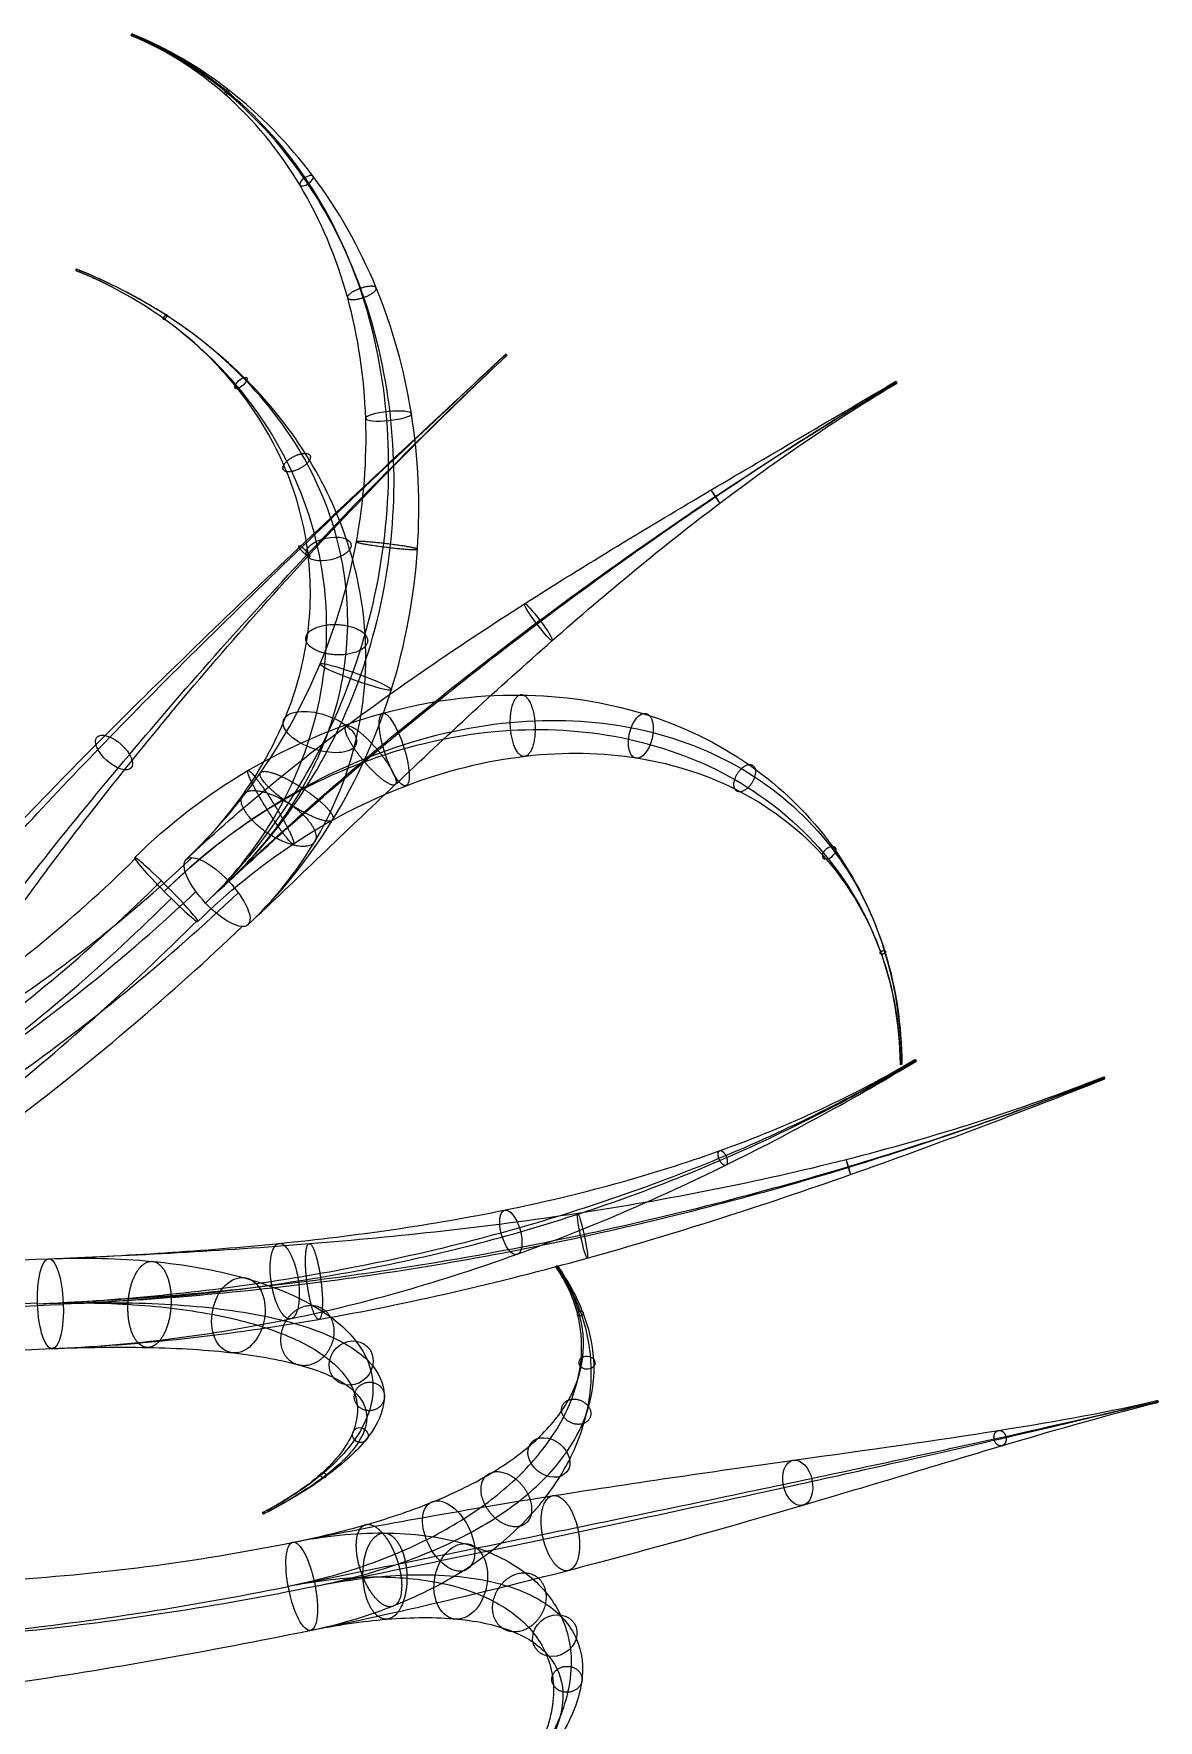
# Model space of a CAD drawing. Header units: millimetres. Extents: x -36.9 to 35.7, y -22.6 to 36.8.
# Drawn here: x 25.49 to 35.69, y -5.93 to 9.38 of the extents above; entities that cross this region are included whole.
import ezdxf

# ---------------------------------------------------------------- set-up
doc = ezdxf.new("R2010")
doc.units = ezdxf.units.MM
doc.header["$MEASUREMENT"] = 0
doc.layers.add('Default', color=18, linetype='Continuous', true_color=0x000000)

msp = doc.modelspace()

# ---------------------------------------------------------------- linework, layer by layer
at = {"layer": 'Default', "extrusion": (0.775236, -0.319725, 0.54478)}
msp.add_circle((18.717, 23.489, 40.079), 0.01, dxfattribs=at)
at = {"layer": 'Default', "extrusion": (-0.504703, 0.750074, -0.427392)}
msp.add_circle((-27.689, 34.815, -26.343), 0.0722, dxfattribs=at)
at = {"layer": 'Default', "extrusion": (0.907312, -0.363054, -0.212076)}
msp.add_circle((16.328, 49.726, 11.037), 0.01, dxfattribs=at)
at = {"layer": 'Default', "extrusion": (0.728651, 0.680467, -0.077666)}
msp.add_circle((-15.598, 51.552, 22.235), 0.01, dxfattribs=at)
at = {"layer": 'Default', "extrusion": (-0.617664, 0.683452, 0.389082)}
msp.add_circle((-24.466, 47.414, 5.108), 0.0722, dxfattribs=at)
at = {"layer": 'Default', "extrusion": (0.848353, 0.504985, -0.159019)}
msp.add_circle((-11.699, 48.361, 24.426), 0.01, dxfattribs=at)
at = {"layer": 'Default', "extrusion": (-0.096808, 0.976276, -0.193684)}
msp.add_circle((-29.148, 43.269, -5.437), 0.209, dxfattribs=at)
at = {"layer": 'Default', "extrusion": (-0.193438, 0.854938, 0.481313)}
msp.add_circle((-28.504, 40.064, 20.141), 0.209, dxfattribs=at)
at = {"layer": 'Default', "extrusion": (0.795585, 0.597285, 0.101467)}
msp.add_circle((-14.822, 41.062, 30.793), 0.209, dxfattribs=at)
at = {"layer": 'Default', "extrusion": (0.337437, 0.936769, 0.09274)}
msp.add_circle((-25.527, 42.238, 16.949), 0.346, dxfattribs=at)
at = {"layer": 'Default', "extrusion": (0.272936, 0.840148, 0.468676)}
msp.add_circle((-25.769, 33.342, 30.785), 0.346, dxfattribs=at)
at = {"layer": 'Default', "extrusion": (0.918484, 0.297592, 0.260436)}
msp.add_circle((-6.123, 31.993, 37.884), 0.346, dxfattribs=at)
at = {"layer": 'Default', "extrusion": (0.841971, -0.199683, 0.501211)}
msp.add_circle((10.077, 21.337, 46.409), 0.209, dxfattribs=at)
at = {"layer": 'Default', "extrusion": (0.590586, 0.657086, 0.468451)}
msp.add_circle((-17.589, 33.748, 40.131), 0.209, dxfattribs=at)
at = {"layer": 'Default', "extrusion": (-0.503515, 0.634834, -0.586054)}
msp.add_circle((-26.832, 23.91, -40.495), 0.0722, dxfattribs=at)
at = {"layer": 'Default', "extrusion": (0.709249, 0.702282, -0.061361)}
msp.add_circle((-17.634, 41.66, 17.574), 0.408, dxfattribs=at)
msp.add_circle((-17.634, 41.66, 17.574), 0.408, dxfattribs=at)
at = {"layer": 'Default', "extrusion": (0.67984, 0.642306, 0.353922)}
msp.add_circle((-17.491, 32.917, 34.722), 0.408, dxfattribs=at)
msp.add_circle((-17.491, 32.917, 34.722), 0.408, dxfattribs=at)
msp.add_circle((-17.491, 32.917, 34.722), 0.408, dxfattribs=at)
msp.add_circle((-17.491, 32.917, 34.722), 0.408, dxfattribs=at)
at = {"layer": 'Default', "extrusion": (-0.00841, 0.872483, -0.488571)}
msp.add_circle((-33.354, 38.66, -21.983), 0.01, dxfattribs=at)
at = {"layer": 'Default', "extrusion": (0.735559, 0.437741, 0.517046)}
msp.add_circle((-17.074, 23.688, 47.964), 0.01, dxfattribs=at)
at = {"layer": 'Default', "extrusion": (0.92095, 0.364394, -0.13809)}
msp.add_circle((-13.042, 46.217, 26.57), 0.01, dxfattribs=at)
at = {"layer": 'Default', "extrusion": (0.875676, 0.246188, 0.415431)}
msp.add_circle((-9.513, 27.314, 43.582), 0.209, dxfattribs=at)
at = {"layer": 'Default', "extrusion": (0.9749, 0.208965, 0.076834)}
msp.add_circle((-7.881, 39.869, 32.627), 0.209, dxfattribs=at)
at = {"layer": 'Default', "extrusion": (0.957429, 0.038227, 0.286128)}
msp.add_circle((-3.169, 32.318, 36.295), 0.408, dxfattribs=at)
msp.add_circle((-3.169, 32.318, 36.295), 0.408, dxfattribs=at)
msp.add_circle((-3.169, 32.318, 36.295), 0.408, dxfattribs=at)
msp.add_circle((-3.169, 32.318, 36.295), 0.408, dxfattribs=at)
at = {"layer": 'Default', "extrusion": (-0.364064, 0.52719, 0.767808)}
msp.add_circle((-23.849, 46.854, 27.009), 0.01, dxfattribs=at)
at = {"layer": 'Default', "extrusion": (0.713161, -0.14069, 0.686737)}
msp.add_circle((3.082, 12.059, 48.896), 0.346, dxfattribs=at)
at = {"layer": 'Default', "extrusion": (0.28906, -0.28413, 0.914174)}
msp.add_circle((17.969, -2.389, 49.168), 0.209, dxfattribs=at)
at = {"layer": 'Default', "extrusion": (0.023639, 0.562519, 0.826446)}
msp.add_circle((-30.592, 29.015, 40.104), 0.0722, dxfattribs=at)
at = {"layer": 'Default', "extrusion": (0.469805, 0.113939, 0.875386)}
msp.add_circle((-11.36, -4.147, 62.74), 0.01, dxfattribs=at)
at = {"layer": 'Default', "extrusion": (-0.207932, -0.355923, 0.911089)}
msp.add_circle((26.249, 29.344, 37.041), 0.0722, dxfattribs=at)
at = {"layer": 'Default', "extrusion": (0.407681, 0.510658, 0.756984)}
msp.add_circle((-25.781, 19.355, 46.982), 0.209, dxfattribs=at)
at = {"layer": 'Default', "extrusion": (0.758244, 0.163765, 0.631068)}
msp.add_circle((-10.532, 18.451, 54.833), 0.209, dxfattribs=at)
at = {"layer": 'Default', "extrusion": (0.728529, 0.379644, 0.57019)}
msp.add_circle((-17.292, 25.064, 46.578), 0.346, dxfattribs=at)
at = {"layer": 'Default', "extrusion": (-0.652491, -0.337964, 0.678259)}
msp.add_circle((16.275, 50.221, 15.574), 0.01, dxfattribs=at)
at = {"layer": 'Default', "extrusion": (0.936456, 0.189784, 0.295013)}
msp.add_circle((-10.164, 36.593, 38.954), 0.408, dxfattribs=at)
msp.add_circle((-10.164, 36.593, 38.954), 0.408, dxfattribs=at)
msp.add_circle((-10.164, 36.593, 38.954), 0.408, dxfattribs=at)
msp.add_circle((-10.164, 36.593, 38.954), 0.408, dxfattribs=at)
at = {"layer": 'Default', "extrusion": (0.710882, -0.138741, 0.689491)}
msp.add_circle((1.043, 13.787, 54.146), 0.346, dxfattribs=at)
at = {"layer": 'Default', "extrusion": (0.261788, -0.423642, 0.867176)}
msp.add_circle((22.99, 6.664, 52.312), 0.209, dxfattribs=at)
at = {"layer": 'Default'}
for points, knots in [([(26.869, 1.884, 43.075), (27.116, 2.118, 43.204), (27.581, 2.658, 43.426), (28.12, 3.64, 43.618), (28.451, 4.743, 43.648), (28.54, 5.887, 43.512), (28.375, 7.01, 43.214), (27.942, 8.039, 42.76), (27.26, 8.867, 42.182), (26.678, 9.233, 41.75), (26.372, 9.359, 41.534)], [0, 0, 0, 0, 1.186968, 2.416756, 3.646543, 4.833511, 6.020479, 7.250267, 8.480055, 9.667023, 9.667023, 9.667023, 9.667023]), ([(27.044, 1.488, 43.456), (27.324, 1.752, 43.602), (27.842, 2.376, 43.841), (28.406, 3.506, 44.004), (28.706, 4.737, 43.963), (28.727, 5.959, 43.734), (28.484, 7.104, 43.343), (27.985, 8.109, 42.815), (27.268, 8.896, 42.195), (26.681, 9.246, 41.755), (26.374, 9.372, 41.539)], [0, 0, 0, 0, 1.186968, 2.416756, 3.646543, 4.833511, 6.020479, 7.250267, 8.480055, 9.667023, 9.667023, 9.667023, 9.667023]), ([(27.254, 1.686, 42.693), (27.512, 1.93, 42.828), (27.985, 2.5, 43.07), (28.494, 3.538, 43.311), (28.762, 4.694, 43.399), (28.769, 5.876, 43.325), (28.519, 7.018, 43.089), (28.012, 8.05, 42.692), (27.281, 8.873, 42.159), (26.687, 9.236, 41.739), (26.381, 9.362, 41.524)], [0, 0, 0, 0, 1.186968, 2.416756, 3.646543, 4.833511, 6.020479, 7.250267, 8.480055, 9.667023, 9.667023, 9.667023, 9.667023]), ([(27.429, 1.29, 43.075), (27.72, 1.565, 43.226), (28.246, 2.218, 43.486), (28.78, 3.405, 43.698), (29.016, 4.688, 43.714), (28.957, 5.947, 43.547), (28.628, 7.112, 43.218), (28.055, 8.12, 42.747), (27.288, 8.901, 42.172), (26.69, 9.248, 41.744), (26.383, 9.375, 41.528)], [0, 0, 0, 0, 1.186968, 2.416756, 3.646543, 4.833511, 6.020479, 7.250267, 8.480055, 9.667023, 9.667023, 9.667023, 9.667023]), ([(26.869, 1.884, 43.075), (27.064, 2.068, 43.176), (27.418, 2.472, 43.405), (27.802, 3.166, 43.81), (28.005, 3.923, 44.26), (28.004, 4.706, 44.73), (27.789, 5.48, 45.197), (27.348, 6.204, 45.634), (26.697, 6.816, 46.003), (26.153, 7.114, 46.18), (25.867, 7.229, 46.247)], [0, 0, 0, 0, 0.948321, 1.923702, 2.899084, 3.847405, 4.795726, 5.771107, 6.746489, 7.69481, 7.69481, 7.69481, 7.69481]), ([(27.044, 1.488, 43.456), (27.251, 1.684, 43.564), (27.622, 2.126, 43.796), (28, 2.9, 44.177), (28.171, 3.742, 44.577), (28.124, 4.597, 44.978), (27.859, 5.426, 45.365), (27.378, 6.184, 45.725), (26.704, 6.811, 46.033), (26.156, 7.112, 46.194), (25.87, 7.227, 46.261)], [0, 0, 0, 0, 0.948321, 1.923702, 2.899084, 3.847405, 4.795726, 5.771107, 6.746489, 7.69481, 7.69481, 7.69481, 7.69481]), ([(27.254, 1.686, 42.693), (27.477, 1.897, 42.809), (27.868, 2.366, 43.082), (28.241, 3.162, 43.575), (28.374, 3.998, 44.113), (28.27, 4.818, 44.653), (27.945, 5.588, 45.167), (27.415, 6.276, 45.629), (26.712, 6.844, 46.004), (26.16, 7.127, 46.181), (25.873, 7.242, 46.248)], [0, 0, 0, 0, 0.948321, 1.923702, 2.899084, 3.847405, 4.795726, 5.771107, 6.746489, 7.69481, 7.69481, 7.69481, 7.69481]), ([(27.429, 1.29, 43.075), (27.664, 1.512, 43.197), (28.072, 2.02, 43.473), (28.439, 2.896, 43.941), (28.54, 3.816, 44.43), (28.389, 4.709, 44.901), (28.016, 5.534, 45.336), (27.445, 6.256, 45.719), (26.719, 6.839, 46.034), (26.163, 7.125, 46.194), (25.875, 7.24, 46.262)], [0, 0, 0, 0, 0.948321, 1.923702, 2.899084, 3.847405, 4.795726, 5.771107, 6.746489, 7.69481, 7.69481, 7.69481, 7.69481]), ([(23.512, -0.018, 45.112), (23.746, 0.357, 45.877), (24.444, 1.259, 47.303), (25.999, 2.901, 48.844), (27.852, 4.685, 49.665), (29.144, 5.886, 49.742), (29.769, 6.469, 49.676)], [0, 0, 0, 0, 2.570004, 5.249399, 7.928793, 10.498797, 10.498797, 10.498797, 10.498797]), ([(23.906, 0.3, 44.835), (24.125, 0.653, 45.553), (24.736, 1.462, 46.929), (26.114, 2.956, 48.572), (27.861, 4.677, 49.581), (29.146, 5.885, 49.729), (29.769, 6.467, 49.662)], [0, 0, 0, 0, 2.570004, 5.249399, 7.928793, 10.498797, 10.498797, 10.498797, 10.498797]), ([(23.906, -0.432, 45.195), (24.139, -0.057, 45.96), (24.791, 0.895, 47.376), (26.201, 2.689, 48.887), (27.909, 4.626, 49.677), (29.154, 5.876, 49.744), (29.779, 6.459, 49.678)], [0, 0, 0, 0, 2.570004, 5.249399, 7.928793, 10.498797, 10.498797, 10.498797, 10.498797]), ([(24.299, -0.113, 44.918), (24.519, 0.239, 45.636), (25.083, 1.097, 47.003), (26.316, 2.744, 48.615), (27.918, 4.617, 49.593), (29.155, 5.875, 49.731), (29.779, 6.457, 49.664)], [0, 0, 0, 0, 2.570004, 5.249399, 7.928793, 10.498797, 10.498797, 10.498797, 10.498797]), ([(26.869, 1.884, 43.075), (27.317, 2.307, 43.308), (28.299, 3.115, 43.697), (29.928, 4.217, 44.024), (31.627, 5.24, 44.091), (32.757, 5.895, 43.965), (33.309, 6.224, 43.861)], [0, 0, 0, 0, 1.953515, 3.926685, 5.899854, 7.853369, 7.853369, 7.853369, 7.853369]), ([(27.044, 1.488, 43.456), (27.499, 1.917, 43.693), (28.473, 2.785, 44.041), (30.043, 4.036, 44.227), (31.665, 5.191, 44.148), (32.763, 5.887, 43.975), (33.316, 6.216, 43.871)], [0, 0, 0, 0, 1.953515, 3.926685, 5.899854, 7.853369, 7.853369, 7.853369, 7.853369]), ([(27.254, 1.686, 42.693), (27.685, 2.093, 42.918), (28.584, 2.894, 43.339), (30.059, 4.061, 43.809), (31.651, 5.186, 44.029), (32.761, 5.886, 43.955), (33.313, 6.215, 43.851)], [0, 0, 0, 0, 1.953515, 3.926685, 5.899854, 7.853369, 7.853369, 7.853369, 7.853369]), ([(27.429, 1.29, 43.075), (27.867, 1.704, 43.303), (28.759, 2.564, 43.683), (30.174, 3.88, 44.012), (31.689, 5.138, 44.087), (32.767, 5.878, 43.965), (33.319, 6.207, 43.861)], [0, 0, 0, 0, 1.953515, 3.926685, 5.899854, 7.853369, 7.853369, 7.853369, 7.853369]), ([(26.401, 1.9, 40.503), (26.709, 2.205, 40.476), (27.421, 2.751, 40.494), (28.642, 3.268, 40.739), (29.891, 3.433, 41.179), (31.042, 3.258, 41.756), (32.026, 2.78, 42.424), (32.784, 2.034, 43.142), (33.251, 1.09, 43.849), (33.357, 0.386, 44.281), (33.361, 0.033, 44.479)], [0, 0, 0, 0, 1.211808, 2.474024, 3.736239, 4.948047, 6.159855, 7.422071, 8.684287, 9.896094, 9.896094, 9.896094, 9.896094]), ([(26.67, 1.592, 40.095), (26.972, 1.892, 40.069), (27.662, 2.436, 40.099), (28.833, 2.98, 40.386), (30.029, 3.197, 40.886), (31.131, 3.085, 41.534), (32.077, 2.671, 42.276), (32.807, 1.981, 43.064), (33.257, 1.075, 43.823), (33.361, 0.379, 44.269), (33.364, 0.026, 44.467)], [0, 0, 0, 0, 1.211808, 2.474024, 3.736239, 4.948047, 6.159855, 7.422071, 8.684287, 9.896094, 9.896094, 9.896094, 9.896094]), ([(26.706, 1.628, 40.91), (26.977, 1.896, 40.886), (27.594, 2.383, 40.89), (28.666, 2.885, 41.061), (29.802, 3.105, 41.4), (30.901, 3.024, 41.88), (31.892, 2.649, 42.473), (32.698, 1.985, 43.149), (33.22, 1.083, 43.845), (33.344, 0.383, 44.279), (33.347, 0.031, 44.476)], [0, 0, 0, 0, 1.211808, 2.474024, 3.736239, 4.948047, 6.159855, 7.422071, 8.684287, 9.896094, 9.896094, 9.896094, 9.896094]), ([(26.975, 1.32, 40.503), (27.24, 1.582, 40.48), (27.835, 2.068, 40.495), (28.857, 2.597, 40.708), (29.94, 2.868, 41.107), (30.991, 2.851, 41.657), (31.943, 2.54, 42.324), (32.721, 1.932, 43.07), (33.227, 1.067, 43.819), (33.347, 0.377, 44.267), (33.35, 0.025, 44.464)], [0, 0, 0, 0, 1.211808, 2.474024, 3.736239, 4.948047, 6.159855, 7.422071, 8.684287, 9.896094, 9.896094, 9.896094, 9.896094]), ([(18.155, -1.927, 38.144), (18.924, -1.834, 38.582), (20.467, -1.565, 39.453), (22.757, -0.837, 40.722), (24.958, 0.284, 41.916), (26.301, 1.315, 42.626), (26.919, 1.9, 42.948)], [0, 0, 0, 0, 2.788083, 5.607213, 8.426344, 11.214426, 11.214426, 11.214426, 11.214426]), ([(18.155, -1.927, 38.144), (18.832, -1.845, 38.529), (20.239, -1.588, 39.227), (22.417, -0.85, 39.997), (24.549, 0.293, 40.43), (25.832, 1.322, 40.464), (26.404, 1.889, 40.414)], [0, 0, 0, 0, 2.493484, 5.045277, 7.597069, 10.090553, 10.090553, 10.090553, 10.090553]), ([(17.829, -2.729, 38.886), (18.574, -2.639, 39.31), (20.139, -2.301, 40.03), (22.501, -1.352, 40.697), (24.726, -0.012, 40.977), (26.043, 1.096, 40.952), (26.643, 1.69, 40.9)], [0, 0, 0, 0, 2.493484, 5.045277, 7.597069, 10.090553, 10.090553, 10.090553, 10.090553]), ([(17.829, -2.729, 38.886), (18.634, -2.631, 39.344), (20.268, -2.298, 40.21), (22.679, -1.392, 41.374), (24.955, -0.101, 42.438), (26.325, 0.994, 43.106), (26.957, 1.592, 43.435)], [0, 0, 0, 0, 2.788083, 5.607213, 8.426344, 11.214426, 11.214426, 11.214426, 11.214426]), ([(18.627, -2.729, 37.485), (19.429, -2.632, 37.942), (21.007, -2.3, 38.889), (23.263, -1.397, 40.31), (25.39, -0.108, 41.633), (26.71, 0.986, 42.386), (27.341, 1.582, 42.715)], [0, 0, 0, 0, 2.788083, 5.607213, 8.426344, 11.214426, 11.214426, 11.214426, 11.214426]), ([(18.627, -2.729, 37.485), (19.319, -2.645, 37.879), (20.728, -2.331, 38.633), (22.846, -1.431, 39.533), (24.898, -0.128, 40.085), (26.155, 0.957, 40.155), (26.733, 1.53, 40.105)], [0, 0, 0, 0, 2.493484, 5.045277, 7.597069, 10.090553, 10.090553, 10.090553, 10.090553]), ([(18.302, -3.53, 38.227), (19.061, -3.438, 38.66), (20.628, -3.044, 39.436), (22.931, -1.932, 40.232), (25.074, -0.434, 40.632), (26.366, 0.73, 40.644), (26.972, 1.331, 40.591)], [0, 0, 0, 0, 2.493484, 5.045277, 7.597069, 10.090553, 10.090553, 10.090553, 10.090553]), ([(18.302, -3.53, 38.227), (19.139, -3.429, 38.704), (20.808, -3.032, 39.646), (23.185, -1.952, 40.962), (25.386, -0.493, 42.155), (26.733, 0.665, 42.866), (27.378, 1.274, 43.201)], [0, 0, 0, 0, 2.788083, 5.607213, 8.426344, 11.214426, 11.214426, 11.214426, 11.214426]), ([(25.52, -2.148, 41.742), (26.23, -2.119, 41.955), (27.654, -1.984, 42.386), (29.744, -1.543, 43.116), (31.728, -0.867, 43.988), (32.929, -0.271, 44.695), (33.482, 0.059, 45.084)], [0, 0, 0, 0, 2.257045, 4.533159, 6.809273, 9.066318, 9.066318, 9.066318, 9.066318]), ([(25.622, -1.74, 41.347), (26.328, -1.712, 41.558), (27.731, -1.627, 42.035), (29.782, -1.336, 42.908), (31.737, -0.809, 43.928), (32.93, -0.261, 44.685), (33.483, 0.068, 45.074)], [0, 0, 0, 0, 2.257045, 4.533159, 6.809273, 9.066318, 9.066318, 9.066318, 9.066318]), ([(25.651, -2.555, 41.356), (26.386, -2.526, 41.575), (27.838, -2.336, 42.069), (29.89, -1.739, 42.948), (31.782, -0.918, 43.948), (32.938, -0.279, 44.689), (33.491, 0.051, 45.078)], [0, 0, 0, 0, 2.257045, 4.533159, 6.809273, 9.066318, 9.066318, 9.066318, 9.066318]), ([(25.753, -2.148, 40.96), (26.483, -2.119, 41.179), (27.915, -1.979, 41.718), (29.928, -1.533, 42.74), (31.791, -0.86, 43.887), (32.939, -0.269, 44.678), (33.493, 0.06, 45.067)], [0, 0, 0, 0, 2.257045, 4.533159, 6.809273, 9.066318, 9.066318, 9.066318, 9.066318]), ([(25.52, -2.148, 41.742), (26.322, -2.116, 41.982), (27.97, -1.978, 42.331), (30.457, -1.558, 42.512), (32.887, -0.937, 42.419), (34.444, -0.397, 42.229), (35.203, -0.096, 42.115)], [0, 0, 0, 0, 2.471866, 4.966719, 7.461572, 9.933438, 9.933438, 9.933438, 9.933438]), ([(25.622, -1.74, 41.347), (26.399, -1.709, 41.579), (27.986, -1.625, 41.965), (30.421, -1.361, 42.294), (32.861, -0.886, 42.357), (34.44, -0.388, 42.219), (35.198, -0.088, 42.105)], [0, 0, 0, 0, 2.471866, 4.966719, 7.461572, 9.933438, 9.933438, 9.933438, 9.933438]), ([(25.651, -2.555, 41.356), (26.452, -2.523, 41.595), (28.079, -2.337, 41.99), (30.516, -1.768, 42.313), (32.903, -0.997, 42.363), (34.447, -0.407, 42.219), (35.206, -0.107, 42.106)], [0, 0, 0, 0, 2.471866, 4.966719, 7.461572, 9.933438, 9.933438, 9.933438, 9.933438]), ([(25.753, -2.148, 40.96), (26.529, -2.117, 41.192), (28.095, -1.984, 41.624), (30.481, -1.571, 42.094), (32.877, -0.946, 42.301), (34.442, -0.398, 42.209), (35.201, -0.098, 42.095)], [0, 0, 0, 0, 2.471866, 4.966719, 7.461572, 9.933438, 9.933438, 9.933438, 9.933438]), ([(25.622, -1.74, 41.347), (25.947, -1.727, 41.444), (26.587, -1.744, 41.72), (27.416, -1.892, 42.345), (28.051, -2.147, 43.134), (28.45, -2.479, 44.02), (28.605, -2.863, 44.952), (28.506, -3.276, 45.883), (28.16, -3.683, 46.749), (27.785, -3.929, 47.25), (27.571, -4.04, 47.472)], [0, 0, 0, 0, 0.982804, 1.998311, 3.013818, 3.996622, 4.979426, 5.994933, 7.01044, 7.993244, 7.993244, 7.993244, 7.993244]), ([(27.795, -4.712, 46.845), (28.018, -4.667, 46.915), (28.457, -4.551, 47.082), (29.063, -4.301, 47.414), (29.593, -3.982, 47.83), (30.02, -3.603, 48.322), (30.322, -3.176, 48.883), (30.474, -2.716, 49.499), (30.454, -2.249, 50.138), (30.321, -1.955, 50.557), (30.226, -1.817, 50.757)], [0, 0, 0, 0, 0.782497, 1.580661, 2.378826, 3.161322, 3.943819, 4.741983, 5.540148, 6.322645, 6.322645, 6.322645, 6.322645]), ([(27.844, -4.312, 46.433), (28.075, -4.265, 46.505), (28.526, -4.157, 46.691), (29.141, -3.947, 47.08), (29.668, -3.686, 47.57), (30.081, -3.378, 48.14), (30.364, -3.027, 48.772), (30.496, -2.637, 49.446), (30.461, -2.223, 50.123), (30.324, -1.943, 50.55), (30.229, -1.805, 50.75)], [0, 0, 0, 0, 0.782497, 1.580661, 2.378826, 3.161322, 3.943819, 4.741983, 5.540148, 6.322645, 6.322645, 6.322645, 6.322645]), ([(27.992, -5.113, 46.479), (28.249, -5.061, 46.56), (28.748, -4.914, 46.766), (29.398, -4.588, 47.186), (29.917, -4.18, 47.696), (30.287, -3.72, 48.267), (30.506, -3.231, 48.878), (30.57, -2.732, 49.513), (30.484, -2.25, 50.149), (30.334, -1.955, 50.562), (30.239, -1.817, 50.763)], [0, 0, 0, 0, 0.782497, 1.580661, 2.378826, 3.161322, 3.943819, 4.741983, 5.540148, 6.322645, 6.322645, 6.322645, 6.322645]), ([(28.04, -4.712, 46.067), (28.306, -4.659, 46.15), (28.818, -4.52, 46.375), (29.476, -4.233, 46.852), (29.992, -3.885, 47.435), (30.349, -3.496, 48.084), (30.548, -3.082, 48.767), (30.592, -2.653, 49.46), (30.491, -2.224, 50.133), (30.337, -1.943, 50.555), (30.242, -1.805, 50.756)], [0, 0, 0, 0, 0.782497, 1.580661, 2.378826, 3.161322, 3.943819, 4.741983, 5.540148, 6.322645, 6.322645, 6.322645, 6.322645]), ([(25.52, -2.148, 41.742), (25.803, -2.136, 41.827), (26.364, -2.14, 42.055), (27.126, -2.23, 42.568), (27.757, -2.403, 43.24), (28.206, -2.649, 44.035), (28.441, -2.958, 44.917), (28.426, -3.316, 45.842), (28.138, -3.693, 46.729), (27.776, -3.933, 47.24), (27.563, -4.044, 47.462)], [0, 0, 0, 0, 0.982804, 1.998311, 3.013818, 3.996622, 4.979426, 5.994933, 7.01044, 7.993244, 7.993244, 7.993244, 7.993244]), ([(25.753, -2.148, 40.96), (26.097, -2.134, 41.063), (26.77, -2.139, 41.367), (27.62, -2.246, 42.065), (28.242, -2.442, 42.941), (28.604, -2.705, 43.905), (28.707, -3.016, 44.897), (28.557, -3.358, 45.866), (28.175, -3.711, 46.747), (27.792, -3.942, 47.249), (27.578, -4.053, 47.471)], [0, 0, 0, 0, 0.982804, 1.998311, 3.013818, 3.996622, 4.979426, 5.994933, 7.01044, 7.993244, 7.993244, 7.993244, 7.993244]), ([(25.651, -2.555, 41.356), (25.953, -2.543, 41.446), (26.547, -2.535, 41.702), (27.329, -2.583, 42.288), (27.948, -2.698, 43.047), (28.359, -2.875, 43.921), (28.543, -3.111, 44.863), (28.476, -3.398, 45.825), (28.152, -3.721, 46.726), (27.782, -3.946, 47.239), (27.569, -4.057, 47.461)], [0, 0, 0, 0, 0.982804, 1.998311, 3.013818, 3.996622, 4.979426, 5.994933, 7.01044, 7.993244, 7.993244, 7.993244, 7.993244]), ([(27.795, -4.712, 46.845), (28.582, -4.553, 47.093), (30.14, -4.236, 47.701), (32.332, -3.781, 49.005), (34.258, -3.366, 50.74), (35.266, -3.135, 52.164), (35.672, -3.037, 52.922)], [0, 0, 0, 0, 2.599132, 5.246972, 7.894811, 10.493943, 10.493943, 10.493943, 10.493943]), ([(27.844, -4.312, 46.433), (28.656, -4.147, 46.689), (30.255, -3.869, 47.367), (32.437, -3.559, 48.839), (34.299, -3.301, 50.706), (35.272, -3.124, 52.158), (35.679, -3.026, 52.917)], [0, 0, 0, 0, 2.599132, 5.246972, 7.894811, 10.493943, 10.493943, 10.493943, 10.493943]), ([(27.992, -5.113, 46.479), (28.802, -4.949, 46.735), (30.38, -4.574, 47.406), (32.508, -3.97, 48.86), (34.318, -3.418, 50.711), (35.276, -3.144, 52.159), (35.683, -3.045, 52.918)], [0, 0, 0, 0, 2.599132, 5.246972, 7.894811, 10.493943, 10.493943, 10.493943, 10.493943]), ([(28.04, -4.712, 46.067), (28.876, -4.543, 46.33), (30.495, -4.207, 47.073), (32.613, -3.748, 48.693), (34.359, -3.353, 50.676), (35.282, -3.133, 52.154), (35.69, -3.034, 52.912)], [0, 0, 0, 0, 2.599132, 5.246972, 7.894811, 10.493943, 10.493943, 10.493943, 10.493943]), ([(18.288, -3.849, 40.455), (18.92, -4.039, 41.128), (20.287, -4.383, 42.409), (22.611, -4.695, 44.08), (25.158, -4.719, 45.459), (26.948, -4.493, 46.152), (27.843, -4.312, 46.434)], [0, 0, 0, 0, 2.907355, 5.85285, 8.798346, 11.7057, 11.7057, 11.7057, 11.7057]), ([(27.844, -4.312, 46.433), (28.125, -4.255, 46.521), (28.687, -4.198, 46.773), (29.424, -4.297, 47.334), (29.977, -4.564, 48.022), (30.304, -4.958, 48.759), (30.401, -5.442, 49.494), (30.262, -5.982, 50.183), (29.903, -6.526, 50.767), (29.544, -6.861, 51.064), (29.344, -7.013, 51.185)], [0, 0, 0, 0, 0.835069, 1.705272, 2.575474, 3.410544, 4.245613, 5.115815, 5.986018, 6.821087, 6.821087, 6.821087, 6.821087]), ([(17.588, -4.638, 40.887), (18.261, -4.841, 41.604), (19.758, -5.154, 42.938), (22.302, -5.321, 44.587), (25.017, -5.185, 45.889), (26.872, -4.901, 46.554), (27.795, -4.714, 46.845)], [0, 0, 0, 0, 2.907355, 5.85285, 8.798346, 11.7057, 11.7057, 11.7057, 11.7057]), ([(18.764, -4.638, 39.784), (19.39, -4.827, 40.452), (20.716, -5.119, 41.761), (22.938, -5.285, 43.549), (25.391, -5.164, 45.051), (27.149, -4.892, 45.786), (28.04, -4.711, 46.067)], [0, 0, 0, 0, 2.907355, 5.85285, 8.798346, 11.7057, 11.7057, 11.7057, 11.7057]), ([(27.795, -4.712, 46.845), (28.026, -4.665, 46.918), (28.493, -4.609, 47.113), (29.138, -4.649, 47.545), (29.676, -4.823, 48.104), (30.051, -5.117, 48.747), (30.232, -5.517, 49.437), (30.182, -6.003, 50.129), (29.883, -6.527, 50.743), (29.535, -6.861, 51.053), (29.336, -7.012, 51.174)], [0, 0, 0, 0, 0.835069, 1.705272, 2.575474, 3.410544, 4.245613, 5.115815, 5.986018, 6.821087, 6.821087, 6.821087, 6.821087]), ([(28.04, -4.712, 46.067), (28.33, -4.653, 46.158), (28.905, -4.583, 46.429), (29.637, -4.637, 47.047), (30.163, -4.845, 47.806), (30.448, -5.172, 48.613), (30.494, -5.586, 49.41), (30.309, -6.059, 50.144), (29.917, -6.552, 50.756), (29.55, -6.873, 51.059), (29.35, -7.025, 51.181)], [0, 0, 0, 0, 0.835069, 1.705272, 2.575474, 3.410544, 4.245613, 5.115815, 5.986018, 6.821087, 6.821087, 6.821087, 6.821087]), ([(27.992, -5.113, 46.479), (28.232, -5.064, 46.555), (28.711, -4.993, 46.769), (29.352, -4.99, 47.259), (29.862, -5.104, 47.888), (30.194, -5.331, 48.601), (30.325, -5.661, 49.352), (30.229, -6.08, 50.09), (29.897, -6.552, 50.731), (29.541, -6.872, 51.048), (29.342, -7.024, 51.169)], [0, 0, 0, 0, 0.835069, 1.705272, 2.575474, 3.410544, 4.245613, 5.115815, 5.986018, 6.821087, 6.821087, 6.821087, 6.821087]), ([(18.065, -5.428, 40.217), (18.731, -5.629, 40.928), (20.187, -5.89, 42.291), (22.629, -5.911, 44.055), (25.25, -5.63, 45.481), (27.072, -5.299, 46.188), (27.992, -5.113, 46.478)], [0, 0, 0, 0, 2.907355, 5.85285, 8.798346, 11.7057, 11.7057, 11.7057, 11.7057])]:
    msp.add_open_spline(points, degree=3, knots=knots, dxfattribs=at)
at = {"layer": 'Default', "extrusion": (-0.665356, 0.55019, -0.504572)}
msp.add_rational_spline([(27.219, 8.83, 42.162), (27.212, 8.842, 42.185), (27.231, 8.86, 42.18), (27.249, 8.879, 42.175), (27.256, 8.866, 42.153), (27.263, 8.854, 42.131), (27.244, 8.835, 42.135), (27.225, 8.817, 42.14), (27.219, 8.83, 42.162)], [1, 0.707106781187, 1, 0.707106781187, 1, 0.707106781187, 1, 0.707106781187, 1], degree=2, knots=[0, 0, 0, 0.640885, 0.640885, 1.28177, 1.28177, 1.922655, 1.922655, 2.56354, 2.56354, 2.56354], dxfattribs=at)
at = {"layer": 'Default', "extrusion": (0.307882, -0.896147, 0.319576)}
msp.add_rational_spline([(28.334, 6.98, 43.193), (28.317, 7.02, 43.323), (28.446, 7.065, 43.326), (28.576, 7.111, 43.329), (28.593, 7.071, 43.2), (28.611, 7.03, 43.07), (28.481, 6.985, 43.066), (28.352, 6.939, 43.063), (28.334, 6.98, 43.193)], [1, 0.707106781187, 1, 0.707106781187, 1, 0.707106781187, 1, 0.707106781187, 1], degree=2, knots=[0, 0, 0, 0.640885, 0.640885, 1.28177, 1.28177, 1.922655, 1.922655, 2.56354, 2.56354, 2.56354], dxfattribs=at)
at = {"layer": 'Default', "extrusion": (-0.786207, 0.535823, 0.30785)}
msp.add_rational_spline([(26.662, 6.794, 45.989), (26.657, 6.775, 46.007), (26.672, 6.788, 46.025), (26.688, 6.8, 46.043), (26.693, 6.819, 46.024), (26.699, 6.838, 46.006), (26.684, 6.825, 45.989), (26.668, 6.813, 45.971), (26.662, 6.794, 45.989)], [1, 0.707106781187, 1, 0.707106781187, 1, 0.707106781187, 1, 0.707106781187, 1], degree=2, knots=[0, 0, 0, 0.640885, 0.640885, 1.28177, 1.28177, 1.922655, 1.922655, 2.56354, 2.56354, 2.56354], dxfattribs=at)
at = {"layer": 'Default', "extrusion": (0.414055, -0.792254, -0.44821)}
msp.add_rational_spline([(27.755, 5.463, 45.187), (27.711, 5.383, 45.288), (27.827, 5.405, 45.357), (27.944, 5.428, 45.425), (27.988, 5.508, 45.323), (28.032, 5.589, 45.221), (27.915, 5.566, 45.153), (27.799, 5.544, 45.085), (27.755, 5.463, 45.187)], [1, 0.707106781187, 1, 0.707106781187, 1, 0.707106781187, 1, 0.707106781187, 1], degree=2, knots=[0, 0, 0, 0.640885, 0.640885, 1.28177, 1.28177, 1.922655, 1.922655, 2.56354, 2.56354, 2.56354], dxfattribs=at)
at = {"layer": 'Default', "extrusion": (-0.830358, -0.556436, 0.029726)}
msp.add_rational_spline([(31.632, 5.237, 44.048), (31.635, 5.236, 44.119), (31.675, 5.177, 44.117), (31.715, 5.117, 44.115), (31.712, 5.118, 44.044), (31.709, 5.118, 43.972), (31.669, 5.178, 43.974), (31.629, 5.237, 43.976), (31.632, 5.237, 44.048)], [1, 0.707106781187, 1, 0.707106781187, 1, 0.707106781187, 1, 0.707106781187, 1], degree=2, knots=[0, 0, 0, 0.640885, 0.640885, 1.28177, 1.28177, 1.922655, 1.922655, 2.56354, 2.56354, 2.56354], dxfattribs=at)
at = {"layer": 'Default', "extrusion": (0.120734, 0.991168, -0.054849)}
msp.add_rational_spline([(28.414, 4.765, 43.619), (28.384, 4.784, 43.898), (28.662, 4.752, 43.93), (28.939, 4.72, 43.961), (28.968, 4.701, 43.682), (28.998, 4.682, 43.404), (28.721, 4.714, 43.372), (28.443, 4.746, 43.341), (28.414, 4.765, 43.619)], [1, 0.707106781187, 1, 0.707106781187, 1, 0.707106781187, 1, 0.707106781187, 1], degree=2, knots=[0, 0, 0, 0.640885, 0.640885, 1.28177, 1.28177, 1.922655, 1.922655, 2.56354, 2.56354, 2.56354], dxfattribs=at)
at = {"layer": 'Default', "extrusion": (-0.68897, -0.697283, -0.19778)}
msp.add_rational_spline([(27.919, 4.718, 49.459), (27.873, 4.752, 49.5), (27.895, 4.715, 49.555), (27.916, 4.678, 49.61), (27.962, 4.644, 49.569), (28.008, 4.61, 49.528), (27.986, 4.648, 49.473), (27.964, 4.685, 49.418), (27.919, 4.718, 49.459)], [1, 0.707106781187, 1, 0.707106781187, 1, 0.707106781187, 1, 0.707106781187, 1], degree=2, knots=[0, 0, 0, 0.640885, 0.640885, 1.28177, 1.28177, 1.922655, 1.922655, 2.56354, 2.56354, 2.56354], dxfattribs=at)
at = {"layer": 'Default', "extrusion": (0.037568, 0.871714, 0.488572)}
msp.add_rational_spline([(27.972, 3.936, 44.268), (27.873, 3.811, 44.499), (28.136, 3.753, 44.581), (28.398, 3.696, 44.663), (28.498, 3.822, 44.432), (28.597, 3.947, 44.201), (28.334, 4.004, 44.119), (28.071, 4.061, 44.037), (27.972, 3.936, 44.268)], [1, 0.707106781187, 1, 0.707106781187, 1, 0.707106781187, 1, 0.707106781187, 1], degree=2, knots=[0, 0, 0, 0.640885, 0.640885, 1.28177, 1.28177, 1.922655, 1.922655, 2.56354, 2.56354, 2.56354], dxfattribs=at)
at = {"layer": 'Default', "extrusion": (0.915789, 0.045843, 0.399036)}
msp.add_rational_spline([(29.894, 3.376, 41.21), (29.785, 3.333, 41.465), (29.814, 3.056, 41.43), (29.843, 2.779, 41.395), (29.952, 2.822, 41.14), (30.061, 2.866, 40.885), (30.032, 3.143, 40.92), (30.003, 3.42, 40.955), (29.894, 3.376, 41.21)], [1, 0.707106781187, 1, 0.707106781187, 1, 0.707106781187, 1, 0.707106781187, 1], degree=2, knots=[0, 0, 0, 0.640885, 0.640885, 1.28177, 1.28177, 1.922655, 1.922655, 2.56354, 2.56354, 2.56354], dxfattribs=at)
at = {"layer": 'Default', "extrusion": (-0.744832, -0.626133, -0.230614)}
msp.add_rational_spline([(28.319, 3.092, 43.653), (28.262, 3.036, 43.99), (28.485, 2.772, 43.984), (28.709, 2.508, 43.978), (28.767, 2.564, 43.641), (28.824, 2.62, 43.304), (28.6, 2.884, 43.31), (28.376, 3.148, 43.316), (28.319, 3.092, 43.653)], [1, 0.707106781187, 1, 0.707106781187, 1, 0.707106781187, 1, 0.707106781187, 1], degree=2, knots=[0, 0, 0, 0.640885, 0.640885, 1.28177, 1.28177, 1.922655, 1.922655, 2.56354, 2.56354, 2.56354], dxfattribs=at)
at = {"layer": 'Default', "extrusion": (0.845318, 0.52476, 0.100327)}
msp.add_rational_spline([(27.429, 2.691, 40.528), (27.397, 2.669, 40.918), (27.604, 2.336, 40.916), (27.81, 2.004, 40.914), (27.843, 2.026, 40.525), (27.875, 2.048, 40.135), (27.669, 2.381, 40.137), (27.462, 2.713, 40.139), (27.429, 2.691, 40.528)], [1, 0.707106781187, 1, 0.707106781187, 1, 0.707106781187, 1, 0.707106781187, 1], degree=2, knots=[0, 0, 0, 0.640885, 0.640885, 1.28177, 1.28177, 1.922655, 1.922655, 2.56354, 2.56354, 2.56354], dxfattribs=at)
at = {"layer": 'Default', "extrusion": (0.529941, 0.815204, 0.233678)}
msp.add_rational_spline([(27.547, 2.675, 43.399), (27.474, 2.614, 43.779), (27.798, 2.395, 43.805), (28.122, 2.177, 43.832), (28.195, 2.239, 43.452), (28.268, 2.3, 43.073), (27.944, 2.518, 43.046), (27.62, 2.737, 43.019), (27.547, 2.675, 43.399)], [1, 0.707106781187, 1, 0.707106781187, 1, 0.707106781187, 1, 0.707106781187, 1], degree=2, knots=[0, 0, 0, 0.640885, 0.640885, 1.28177, 1.28177, 1.922655, 1.922655, 2.56354, 2.56354, 2.56354], dxfattribs=at)
at = {"layer": 'Default', "extrusion": (0.704019, -0.429998, 0.565207)}
msp.add_rational_spline([(31.974, 2.745, 42.422), (31.884, 2.732, 42.525), (31.847, 2.609, 42.477), (31.81, 2.485, 42.429), (31.9, 2.498, 42.326), (31.991, 2.511, 42.224), (32.028, 2.634, 42.271), (32.065, 2.757, 42.319), (31.974, 2.745, 42.422)], [1, 0.707106781187, 1, 0.707106781187, 1, 0.707106781187, 1, 0.707106781187, 1], degree=2, knots=[0, 0, 0, 0.640885, 0.640885, 1.28177, 1.28177, 1.922655, 1.922655, 2.56354, 2.56354, 2.56354], dxfattribs=at)
at = {"layer": 'Default', "extrusion": (-0.492802, -0.760871, -0.422164)}
msp.add_rational_spline([(27.389, 2.48, 43.412), (27.269, 2.362, 43.765), (27.588, 2.137, 43.798), (27.906, 1.912, 43.831), (28.026, 2.031, 43.478), (28.146, 2.149, 43.124), (27.828, 2.374, 43.091), (27.509, 2.598, 43.058), (27.389, 2.48, 43.412)], [1, 0.707106781187, 1, 0.707106781187, 1, 0.707106781187, 1, 0.707106781187, 1], degree=2, knots=[0, 0, 0, 0.640885, 0.640885, 1.28177, 1.28177, 1.922655, 1.922655, 2.56354, 2.56354, 2.56354], dxfattribs=at)
at = {"layer": 'Default', "extrusion": (-0.261382, 0.787255, -0.558488)}
msp.add_rational_spline([(33.204, 1.057, 43.849), (33.182, 1.06, 43.864), (33.169, 1.044, 43.848), (33.156, 1.028, 43.831), (33.178, 1.025, 43.817), (33.199, 1.022, 43.802), (33.213, 1.038, 43.818), (33.226, 1.054, 43.835), (33.204, 1.057, 43.849)], [1, 0.707106781187, 1, 0.707106781187, 1, 0.707106781187, 1, 0.707106781187, 1], degree=2, knots=[0, 0, 0, 0.640885, 0.640885, 1.28177, 1.28177, 1.922655, 1.922655, 2.56354, 2.56354, 2.56354], dxfattribs=at)
at = {"layer": 'Default', "extrusion": (-0.812115, -0.345258, -0.470389)}
msp.add_rational_spline([(31.703, -0.828, 44.023), (31.726, -0.896, 44.032), (31.761, -0.893, 43.969), (31.796, -0.889, 43.907), (31.773, -0.822, 43.897), (31.75, -0.755, 43.888), (31.715, -0.758, 43.95), (31.68, -0.761, 44.013), (31.703, -0.828, 44.023)], [1, 0.707106781187, 1, 0.707106781187, 1, 0.707106781187, 1, 0.707106781187, 1], degree=2, knots=[0, 0, 0, 0.640885, 0.640885, 1.28177, 1.28177, 1.922655, 1.922655, 2.56354, 2.56354, 2.56354], dxfattribs=at)
at = {"layer": 'Default', "extrusion": (0.9566, 0.289706, -0.031417)}
msp.add_rational_spline([(32.879, -0.903, 42.387), (32.9, -0.972, 42.39), (32.899, -0.975, 42.318), (32.898, -0.979, 42.247), (32.877, -0.911, 42.243), (32.856, -0.842, 42.24), (32.857, -0.838, 42.312), (32.858, -0.835, 42.383), (32.879, -0.903, 42.387)], [1, 0.707106781187, 1, 0.707106781187, 1, 0.707106781187, 1, 0.707106781187, 1], degree=2, knots=[0, 0, 0, 0.640885, 0.640885, 1.28177, 1.28177, 1.922655, 1.922655, 2.56354, 2.56354, 2.56354], dxfattribs=at)
at = {"layer": 'Default', "extrusion": (-0.924457, -0.14297, -0.353467)}
msp.add_rational_spline([(27.64, -1.945, 42.398), (27.687, -2.288, 42.413), (27.81, -2.286, 42.09), (27.934, -2.283, 41.766), (27.887, -1.941, 41.751), (27.839, -1.598, 41.735), (27.716, -1.6, 42.059), (27.593, -1.603, 42.382), (27.64, -1.945, 42.398)], [1, 0.707106781187, 1, 0.707106781187, 1, 0.707106781187, 1, 0.707106781187, 1], degree=2, knots=[0, 0, 0, 0.640885, 0.640885, 1.28177, 1.28177, 1.922655, 1.922655, 2.56354, 2.56354, 2.56354], dxfattribs=at)
at = {"layer": 'Default', "extrusion": (-0.975095, -0.124348, -0.183651)}
msp.add_rational_spline([(27.964, -1.944, 42.273), (28.006, -2.287, 42.284), (28.07, -2.29, 41.944), (28.135, -2.293, 41.603), (28.093, -1.949, 41.593), (28.051, -1.606, 41.582), (27.987, -1.603, 41.922), (27.922, -1.6, 42.262), (27.964, -1.944, 42.273)], [1, 0.707106781187, 1, 0.707106781187, 1, 0.707106781187, 1, 0.707106781187, 1], degree=2, knots=[0, 0, 0, 0.640885, 0.640885, 1.28177, 1.28177, 1.922655, 1.922655, 2.56354, 2.56354, 2.56354], dxfattribs=at)
at = {"layer": 'Default'}
for points in [[(18.155, -1.927, 38.144), (19.329, -1.785, 38.812), (21.772, -1.743, 40.026), (24.328, -1.792, 40.953), (25.623, -1.74, 41.34)], [(17.829, -2.729, 38.886), (19.023, -2.584, 39.566), (21.579, -2.341, 40.612), (24.214, -2.193, 41.352), (25.519, -2.141, 41.742)], [(18.627, -2.729, 37.485), (19.766, -2.591, 38.134), (22.033, -2.356, 39.482), (24.475, -2.205, 40.579), (25.754, -2.154, 40.961)], [(18.302, -3.53, 38.227), (19.46, -3.39, 38.887), (21.841, -2.954, 40.068), (24.361, -2.607, 40.977), (25.649, -2.555, 41.362)]]:
    msp.add_open_spline(points, degree=3, dxfattribs=at)
at = {"layer": 'Default', "extrusion": (0.864951, -0.051447, 0.499213)}
msp.add_rational_spline([(26.341, -2.154, 42.078), (26.323, -2.545, 42.069), (26.519, -2.545, 41.73), (26.715, -2.546, 41.391), (26.732, -2.155, 41.4), (26.75, -1.764, 41.41), (26.554, -1.763, 41.749), (26.359, -1.763, 42.088), (26.341, -2.154, 42.078)], [1, 0.707106781187, 1, 0.707106781187, 1, 0.707106781187, 1, 0.707106781187, 1], degree=2, knots=[0, 0, 0, 0.640885, 0.640885, 1.28177, 1.28177, 1.922655, 1.922655, 2.56354, 2.56354, 2.56354], dxfattribs=at)
at = {"layer": 'Default', "extrusion": (0.514183, -0.220624, 0.828819)}
msp.add_rational_spline([(27.733, -2.418, 43.27), (27.684, -2.691, 43.228), (27.92, -2.71, 43.076), (28.156, -2.729, 42.925), (28.205, -2.456, 42.967), (28.254, -2.183, 43.009), (28.018, -2.163, 43.161), (27.783, -2.144, 43.312), (27.733, -2.418, 43.27)], [1, 0.707106781187, 1, 0.707106781187, 1, 0.707106781187, 1, 0.707106781187, 1], degree=2, knots=[0, 0, 0, 0.640885, 0.640885, 1.28177, 1.28177, 1.922655, 1.922655, 2.56354, 2.56354, 2.56354], dxfattribs=at)
at = {"layer": 'Default', "extrusion": (-0.175551, 0.55555, 0.81274)}
msp.add_rational_spline([(30.423, -2.25, 50.141), (30.437, -2.267, 50.156), (30.46, -2.253, 50.151), (30.482, -2.239, 50.146), (30.468, -2.222, 50.131), (30.454, -2.205, 50.117), (30.432, -2.219, 50.121), (30.409, -2.233, 50.126), (30.423, -2.25, 50.141)], [1, 0.707106781187, 1, 0.707106781187, 1, 0.707106781187, 1, 0.707106781187, 1], degree=2, knots=[0, 0, 0, 0.640885, 0.640885, 1.28177, 1.28177, 1.922655, 1.922655, 2.56354, 2.56354, 2.56354], dxfattribs=at)
at = {"layer": 'Default', "extrusion": (-0.046017, 0.330021, -0.942851)}
msp.add_rational_spline([(28.398, -2.962, 44.913), (28.367, -3.089, 44.87), (28.5, -3.116, 44.854), (28.634, -3.143, 44.838), (28.665, -3.017, 44.881), (28.696, -2.89, 44.924), (28.562, -2.863, 44.94), (28.429, -2.836, 44.956), (28.398, -2.962, 44.913)], [1, 0.707106781187, 1, 0.707106781187, 1, 0.707106781187, 1, 0.707106781187, 1], degree=2, knots=[0, 0, 0, 0.640885, 0.640885, 1.28177, 1.28177, 1.922655, 1.922655, 2.56354, 2.56354, 2.56354], dxfattribs=at)
at = {"layer": 'Default', "extrusion": (-0.22188, -0.547037, -0.807167)}
msp.add_rational_spline([(30.295, -3.174, 48.888), (30.366, -3.279, 48.939), (30.479, -3.233, 48.877), (30.592, -3.187, 48.815), (30.521, -3.082, 48.764), (30.45, -2.978, 48.712), (30.337, -3.023, 48.774), (30.224, -3.069, 48.836), (30.295, -3.174, 48.888)], [1, 0.707106781187, 1, 0.707106781187, 1, 0.707106781187, 1, 0.707106781187, 1], degree=2, knots=[0, 0, 0, 0.640885, 0.640885, 1.28177, 1.28177, 1.922655, 1.922655, 2.56354, 2.56354, 2.56354], dxfattribs=at)
at = {"layer": 'Default', "extrusion": (0.624131, 0.14121, 0.768453)}
msp.add_rational_spline([(34.201, -3.375, 50.82), (34.212, -3.445, 50.823), (34.267, -3.438, 50.778), (34.321, -3.431, 50.732), (34.309, -3.361, 50.729), (34.297, -3.291, 50.726), (34.243, -3.298, 50.771), (34.189, -3.305, 50.817), (34.201, -3.375, 50.82)], [1, 0.707106781187, 1, 0.707106781187, 1, 0.707106781187, 1, 0.707106781187, 1], degree=2, knots=[0, 0, 0, 0.640885, 0.640885, 1.28177, 1.28177, 1.922655, 1.922655, 2.56354, 2.56354, 2.56354], dxfattribs=at)
at = {"layer": 'Default', "extrusion": (-0.577842, -0.454687, -0.67776)}
msp.add_rational_spline([(29.579, -3.969, 47.846), (29.701, -4.215, 47.908), (29.896, -4.168, 47.71), (30.091, -4.121, 47.513), (29.969, -3.875, 47.451), (29.847, -3.629, 47.39), (29.653, -3.676, 47.587), (29.458, -3.723, 47.785), (29.579, -3.969, 47.846)], [1, 0.707106781187, 1, 0.707106781187, 1, 0.707106781187, 1, 0.707106781187, 1], degree=2, knots=[0, 0, 0, 0.640885, 0.640885, 1.28177, 1.28177, 1.922655, 1.922655, 2.56354, 2.56354, 2.56354], dxfattribs=at)
at = {"layer": 'Default', "extrusion": (0.448146, 0.358272, -0.819027)}
msp.add_rational_spline([(28.091, -3.695, 46.718), (28.086, -3.717, 46.706), (28.109, -3.727, 46.714), (28.132, -3.737, 46.723), (28.137, -3.714, 46.735), (28.142, -3.691, 46.748), (28.119, -3.682, 46.74), (28.096, -3.672, 46.731), (28.091, -3.695, 46.718)], [1, 0.707106781187, 1, 0.707106781187, 1, 0.707106781187, 1, 0.707106781187, 1], degree=2, knots=[0, 0, 0, 0.640885, 0.640885, 1.28177, 1.28177, 1.922655, 1.922655, 2.56354, 2.56354, 2.56354], dxfattribs=at)
at = {"layer": 'Default', "extrusion": (0.864009, 0.180198, 0.470125)}
msp.add_rational_spline([(30.101, -4.242, 47.759), (30.162, -4.583, 47.778), (30.325, -4.571, 47.472), (30.489, -4.559, 47.167), (30.428, -4.218, 47.148), (30.367, -3.877, 47.129), (30.204, -3.889, 47.434), (30.04, -3.901, 47.74), (30.101, -4.242, 47.759)], [1, 0.707106781187, 1, 0.707106781187, 1, 0.707106781187, 1, 0.707106781187, 1], degree=2, knots=[0, 0, 0, 0.640885, 0.640885, 1.28177, 1.28177, 1.922655, 1.922655, 2.56354, 2.56354, 2.56354], dxfattribs=at)
at = {"layer": 'Default', "extrusion": (-0.850142, -0.289448, -0.439861)}
msp.add_rational_spline([(28.443, -4.54, 47.094), (28.551, -4.914, 47.131), (28.727, -4.898, 46.782), (28.902, -4.883, 46.433), (28.794, -4.509, 46.395), (28.686, -4.135, 46.358), (28.511, -4.15, 46.707), (28.336, -4.166, 47.056), (28.443, -4.54, 47.094)], [1, 0.707106781187, 1, 0.707106781187, 1, 0.707106781187, 1, 0.707106781187, 1], degree=2, knots=[0, 0, 0, 0.640885, 0.640885, 1.28177, 1.28177, 1.922655, 1.922655, 2.56354, 2.56354, 2.56354], dxfattribs=at)
at = {"layer": 'Default', "extrusion": (-0.860424, -0.030016, -0.508695)}
msp.add_rational_spline([(28.474, -4.63, 47.131), (28.489, -5.021, 47.128), (28.688, -5.011, 46.791), (28.887, -5.001, 46.454), (28.872, -4.61, 46.457), (28.857, -4.219, 46.459), (28.658, -4.229, 46.796), (28.459, -4.239, 47.133), (28.474, -4.63, 47.131)], [1, 0.707106781187, 1, 0.707106781187, 1, 0.707106781187, 1, 0.707106781187, 1], degree=2, knots=[0, 0, 0, 0.640885, 0.640885, 1.28177, 1.28177, 1.922655, 1.922655, 2.56354, 2.56354, 2.56354], dxfattribs=at)
at = {"layer": 'Default', "extrusion": (-0.501959, 0.29591, -0.812696)}
msp.add_rational_spline([(29.656, -4.847, 48.127), (29.602, -5.115, 48.063), (29.839, -5.126, 47.913), (30.076, -5.137, 47.762), (30.129, -4.869, 47.827), (30.183, -4.601, 47.891), (29.946, -4.59, 48.041), (29.71, -4.579, 48.192), (29.656, -4.847, 48.127)], [1, 0.707106781187, 1, 0.707106781187, 1, 0.707106781187, 1, 0.707106781187, 1], degree=2, knots=[0, 0, 0, 0.640885, 0.640885, 1.28177, 1.28177, 1.922655, 1.922655, 2.56354, 2.56354, 2.56354], dxfattribs=at)
at = {"layer": 'Default', "extrusion": (0.001469, -0.518769, 0.854913)}
msp.add_rational_spline([(30.192, -5.525, 49.426), (30.155, -5.638, 49.358), (30.287, -5.67, 49.338), (30.419, -5.701, 49.319), (30.457, -5.588, 49.387), (30.494, -5.475, 49.456), (30.362, -5.443, 49.475), (30.23, -5.412, 49.495), (30.192, -5.525, 49.426)], [1, 0.707106781187, 1, 0.707106781187, 1, 0.707106781187, 1, 0.707106781187, 1], degree=2, knots=[0, 0, 0, 0.640885, 0.640885, 1.28177, 1.28177, 1.922655, 1.922655, 2.56354, 2.56354, 2.56354], dxfattribs=at)

doc.saveas('drawing.dxf')
